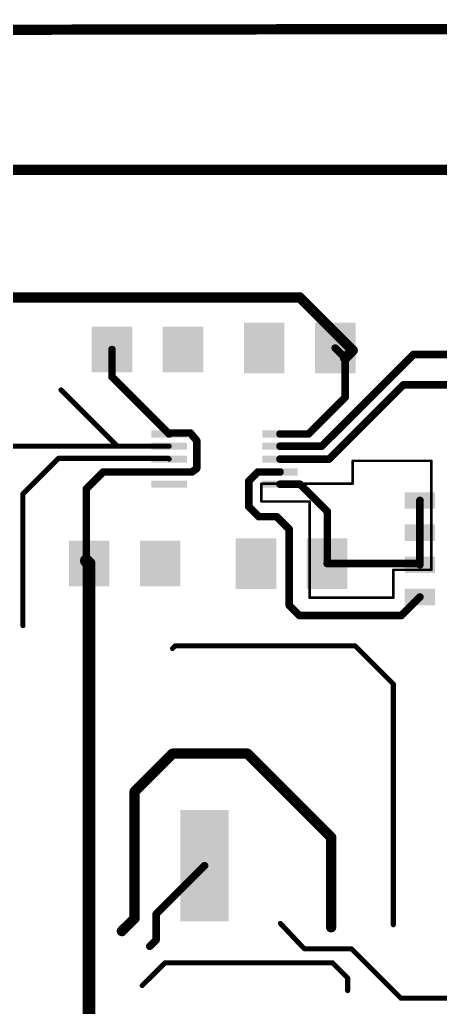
# Model space of a CAD drawing. Extents: x -94 to 81, y -32 to 34.
# Drawn here: x -36.73 to -20.15, y -4.96 to 34 of the extents above; entities that cross this region are included whole.
import ezdxf

# ---------------------------------------------------------------- set-up
doc = ezdxf.new("R2010")
doc.units = 0
for name, color, linetype in [('1', 12, 'CONTINUOUS'), ('113', 12, 'CONTINUOUS'), ('20', 53, 'CONTINUOUS')]:
    doc.layers.add(name, color=color, linetype=linetype)

# ---------------------------------------------------------------- blocks, each defined once
blk = doc.blocks.new('RECT')
blk.add_solid([(-0.5, -0.5), (0.5, -0.5), (-0.5, 0.5), (0.5, 0.5)])

msp = doc.modelspace()

# ---------------------------------------------------------------- linework, layer by layer
at = {"layer": '1'}
for points, const_width in [([(80.45, 33.8), (-73.15, 33.55)], 0.4064), ([(-51.35, 23.05), (-25.69, 23.05)], 0.4064), ([(-25.69, 23.05), (-23.6, 20.96)], 0.4064), ([(-33.09, 20.99), (-33.09, 19.9162)], 0.3), ([(-23.9, 20.66), (-24.29, 21.05)], 0.3), ([(-23.6, 20.96), (-23.9, 20.66)], 0.4064), ([(-24.822, 17.178), (-21.2, 20.8)], 0.3), ([(-23.9, 19.1), (-23.9, 20.66)], 0.3), ([(-21.2, 20.8), (-18.37, 20.8)], 0.3), ([(-33.09, 19.9162), (-30.8344, 17.6606)], 0.3), ([(-32.878, 17.178), (-35.1, 19.4)], 0.2), ([(-24.53, 16.67), (-21.6, 19.6)], 0.3), ([(-21.6, 19.6), (-15.68, 19.6)], 0.3), ([(-25.3394, 17.6606), (-23.9, 19.1)], 0.3), ([(-30.7738, 17.7), (-30.8344, 17.6606)], 0.3), ([(-30, 17.7), (-30.7738, 17.7)], 0.3), ([(-29.75, 17.4), (-30, 17.7)], 0.3), ([(-29.75, 16.3), (-29.75, 17.4)], 0.3), ([(-26.4656, 17.6606), (-25.3394, 17.6606)], 0.3), ([(-30.8344, 17.178), (-37.522, 17.178)], 0.2), ([(-30.8344, 17.178), (-32.878, 17.178)], 0.2), ([(-26.4656, 17.178), (-24.822, 17.178)], 0.3), ([(-36.6, 15.3), (-35.2, 16.7)], 0.2), ([(-35.2, 16.7), (-30.8644, 16.7)], 0.2), ([(-30.8644, 16.7), (-30.8344, 16.67)], 0.2), ([(-26.4656, 16.67), (-24.53, 16.67)], 0.3), ([(-29.938, 16.162), (-29.75, 16.3)], 0.3), ([(-20.5, 16.6), (-23.6, 16.6)], 0.1), ([(-23.6, 16.6), (-23.6, 15.7)], 0.1), ([(-20.5, 12.3), (-20.5, 16.6)], 0.1), ([(-33.438, 16.162), (-34.1, 15.5)], 0.3), ([(-30.8344, 16.162), (-33.438, 16.162)], 0.3), ([(-30.8344, 16.162), (-29.938, 16.162)], 0.3), ([(-27.338, 16.162), (-27.7, 15.8)], 0.3), ([(-26.4656, 16.162), (-27.338, 16.162)], 0.3), ([(-34.1, 15.5), (-34.1, 12.66)], 0.3), ([(-27.7, 15.8), (-27.7, 14.8)], 0.3), ([(-23.6, 15.7), (-27.2, 15.7)], 0.1), ([(-27.2, 15.7), (-27.2, 15)], 0.1), ([(-26.4656, 15.6794), (-25.6794, 15.6794)], 0.3), ([(-25.6794, 15.6794), (-24.6, 14.6)], 0.3), ([(-36.6, 10.1), (-36.6, 15.3)], 0.2), ([(-27.7, 14.8), (-27.3, 14.4)], 0.3), ([(-27.2, 15), (-25.3, 15)], 0.1), ([(-25.3, 15), (-25.3, 11.2)], 0.1), ([(-20.95, 13.77), (-20.95, 15.04)], 0.3), ([(-27.3, 14.4), (-26.6, 14.4)], 0.3), ([(-26.6, 14.4), (-26.1, 13.9)], 0.3), ([(-24.6, 14.6), (-24.6, 12.56)], 0.3), ([(-26.1, 13.9), (-26.1, 10.9)], 0.3), ([(-20.95, 12.5), (-20.95, 13.77)], 0.3), ([(-34.1, 12.66), (-33.99, 12.55)], 0.5), ([(-33.99, 12.55), (-33.99, -5.46)], 0.5), ([(-24.6, 12.56), (-24.61, 12.55)], 0.3), ([(-24.61, 12.55), (-21, 12.55)], 0.3), ([(-21, 12.55), (-20.95, 12.5)], 0.3), ([(-22, 11.2), (-22, 12.3)], 0.1), ([(-22, 12.3), (-20.5, 12.3)], 0.1), ([(-21.68, 10.5), (-20.95, 11.23)], 0.3), ([(-26.1, 10.9), (-25.7, 10.5)], 0.3), ([(-25.3, 11.2), (-22, 11.2)], 0.1), ([(-25.7, 10.5), (-21.68, 10.5)], 0.3), ([(-30.6, 9.3), (-30.7, 9.2)], 0.2), ([(-23.5, 9.3), (-30.6, 9.3)], 0.2), ([(-22, 7.8), (-23.5, 9.3)], 0.2), ([(-22, -1.7), (-22, 7.8)], 0.2), ([(-30.7, 5.05), (-32.2, 3.55)], 0.4064), ([(-27.75, 5.05), (-30.7, 5.05)], 0.4064), ([(-24.45, 1.75), (-27.75, 5.05)], 0.4064), ([(-32.2, 3.55), (-32.2, -1.45)], 0.4064), ([(-24.45, -1.8), (-24.45, 1.75)], 0.4064), ([(-29.44, 0.63), (-31.35, -1.28)], 0.3), ([(-31.35, -1.28), (-31.35, -2.3)], 0.3), ([(-32.2, -1.45), (-32.7, -1.95)], 0.4064), ([(-26.45, -1.65), (-25.65, -2.5)], 0.2), ([(-31.35, -2.3), (-31.6, -2.55)], 0.3), ([(-25.65, -2.5), (-25.5, -2.65)], 0.2), ([(-25.5, -2.65), (-23.65, -2.65)], 0.2), ([(-21.7, -4.6), (-23.65, -2.65)], 0.2), ([(-31, -3.2), (-31.9, -4.1)], 0.2), ([(-24.4, -3.2), (-31, -3.2)], 0.2), ([(-23.8, -3.8), (-24.4, -3.2)], 0.2), ([(-23.8, -4.3), (-23.8, -3.8)], 0.2), ([(-16.75, -4.6), (-21.7, -4.6)], 0.2)]:
    msp.add_lwpolyline(points, dxfattribs=dict(at, const_width=const_width))
for points, const_width in [([(-25.6182, 23.1218, 1), (-25.7618, 22.9782)], 0.2032), ([(-25.69, 22.9484, 1), (-25.69, 23.1516)], 0.2032), ([(-33.015, 20.99, 1), (-33.165, 20.99)], 0.15), ([(-24.237, 21.103, 1), (-24.343, 20.997)], 0.15), ([(-23.5282, 20.8882, 1), (-23.6718, 21.0318)], 0.2032), ([(-23.6718, 20.8882, 1), (-23.5282, 21.0318)], 0.2032), ([(-23.9718, 20.7318, 1), (-23.8282, 20.5882)], 0.2032), ([(-23.825, 20.66, 1), (-23.975, 20.66)], 0.15), ([(-23.953, 20.607, 1), (-23.847, 20.713)], 0.15), ([(-21.2, 20.875, 1), (-21.2, 20.725)], 0.15), ([(-21.147, 20.747, 1), (-21.253, 20.853)], 0.15), ([(-33.037, 19.9692, 1), (-33.143, 19.8632)], 0.15), ([(-33.165, 19.9162, 1), (-33.015, 19.9162)], 0.15), ([(-35.0646, 19.4354, 1), (-35.1354, 19.3646)], 0.1), ([(-21.6, 19.675, 1), (-21.6, 19.525)], 0.15), ([(-21.547, 19.547, 1), (-21.653, 19.653)], 0.15), ([(-23.975, 19.1, 1), (-23.825, 19.1)], 0.15), ([(-23.847, 19.047, 1), (-23.953, 19.153)], 0.15), ([(-30.8753, 17.7235, 1), (-30.7935, 17.5977)], 0.15), ([(-30.8874, 17.6076, 1), (-30.7814, 17.7136)], 0.15), ([(-30.7738, 17.775, 1), (-30.7738, 17.625)], 0.15), ([(-30.7329, 17.6371, 1), (-30.8147, 17.7629)], 0.15), ([(-29.9424, 17.748, 1), (-30.0576, 17.652)], 0.15), ([(-30, 17.625, 1), (-30, 17.775)], 0.15), ([(-29.675, 17.4, 1), (-29.825, 17.4)], 0.15), ([(-26.4656, 17.7356, 1), (-26.4656, 17.5856)], 0.15), ([(-25.3924, 17.7136, 1), (-25.2864, 17.6076)], 0.15), ([(-25.3394, 17.5856, 1), (-25.3394, 17.7356)], 0.15), ([(-32.878, 17.228, 1), (-32.878, 17.128)], 0.1), ([(-32.9134, 17.1426, 1), (-32.8426, 17.2134)], 0.1), ([(-30.8344, 17.128, 1), (-30.8344, 17.228)], 0.1), ([(-30.8344, 17.128, 1), (-30.8344, 17.228)], 0.1), ([(-29.8076, 17.352, 1), (-29.6924, 17.448)], 0.15), ([(-26.4656, 17.253, 1), (-26.4656, 17.103)], 0.15), ([(-24.875, 17.231, 1), (-24.769, 17.125)], 0.15), ([(-24.822, 17.103, 1), (-24.822, 17.253)], 0.15), ([(-35.2, 16.75, 1), (-35.2, 16.65)], 0.1), ([(-35.1646, 16.6646, 1), (-35.2354, 16.7354)], 0.1), ([(-30.829, 16.7354, 1), (-30.8998, 16.6646)], 0.1), ([(-30.8698, 16.6346, 1), (-30.799, 16.7054)], 0.1), ([(-30.8644, 16.65, 1), (-30.8644, 16.75)], 0.1), ([(-26.4656, 16.745, 1), (-26.4656, 16.595)], 0.15), ([(-24.583, 16.723, 1), (-24.477, 16.617)], 0.15), ([(-24.53, 16.595, 1), (-24.53, 16.745)], 0.15), ([(-29.825, 16.3, 1), (-29.675, 16.3)], 0.15), ([(-29.7056, 16.2395, 1), (-29.7944, 16.3605)], 0.15), ([(-23.6, 16.625, 1), (-23.6, 16.575)], 0.05), ([(-23.575, 16.6, 1), (-23.625, 16.6)], 0.05), ([(-20.475, 16.6, 1), (-20.525, 16.6)], 0.05), ([(-20.5, 16.575, 1), (-20.5, 16.625)], 0.05), ([(-33.438, 16.237, 1), (-33.438, 16.087)], 0.15), ([(-33.385, 16.109, 1), (-33.491, 16.215)], 0.15), ([(-30.8344, 16.237, 1), (-30.8344, 16.087)], 0.15), ([(-30.8344, 16.087, 1), (-30.8344, 16.237)], 0.15), ([(-29.9824, 16.2225, 1), (-29.8936, 16.1015)], 0.15), ([(-29.938, 16.087, 1), (-29.938, 16.237)], 0.15), ([(-27.338, 16.237, 1), (-27.338, 16.087)], 0.15), ([(-27.285, 16.109, 1), (-27.391, 16.215)], 0.15), ([(-26.4656, 16.087, 1), (-26.4656, 16.237)], 0.15), ([(-34.025, 15.5, 1), (-34.175, 15.5)], 0.15), ([(-34.153, 15.553, 1), (-34.047, 15.447)], 0.15), ([(-27.625, 15.8, 1), (-27.775, 15.8)], 0.15), ([(-27.753, 15.853, 1), (-27.647, 15.747)], 0.15), ([(-27.2, 15.725, 1), (-27.2, 15.675)], 0.05), ([(-27.175, 15.7, 1), (-27.225, 15.7)], 0.05), ([(-26.4656, 15.7544, 1), (-26.4656, 15.6044)], 0.15), ([(-25.6264, 15.7324, 1), (-25.7324, 15.6264)], 0.15), ([(-25.6794, 15.6044, 1), (-25.6794, 15.7544)], 0.15), ([(-23.625, 15.7, 1), (-23.575, 15.7)], 0.05), ([(-23.6, 15.675, 1), (-23.6, 15.725)], 0.05), ([(-36.6354, 15.3354, 1), (-36.5646, 15.2646)], 0.1), ([(-36.55, 15.3, 1), (-36.65, 15.3)], 0.1), ([(-27.647, 14.853, 1), (-27.753, 14.747)], 0.15), ([(-27.775, 14.8, 1), (-27.625, 14.8)], 0.15), ([(-27.2, 15.025, 1), (-27.2, 14.975)], 0.05), ([(-27.225, 15, 1), (-27.175, 15)], 0.05), ([(-25.275, 15, 1), (-25.325, 15)], 0.05), ([(-25.3, 14.975, 1), (-25.3, 15.025)], 0.05), ([(-20.875, 15.04, 1), (-21.025, 15.04)], 0.15), ([(-27.3, 14.475, 1), (-27.3, 14.325)], 0.15), ([(-27.353, 14.347, 1), (-27.247, 14.453)], 0.15), ([(-26.547, 14.453, 1), (-26.653, 14.347)], 0.15), ([(-26.6, 14.325, 1), (-26.6, 14.475)], 0.15), ([(-24.525, 14.6, 1), (-24.675, 14.6)], 0.15), ([(-24.653, 14.547, 1), (-24.547, 14.653)], 0.15), ([(-26.025, 13.9, 1), (-26.175, 13.9)], 0.15), ([(-26.153, 13.847, 1), (-26.047, 13.953)], 0.15), ([(-20.875, 13.77, 1), (-21.025, 13.77)], 0.15), ([(-21.025, 13.77, 1), (-20.875, 13.77)], 0.15), ([(-34.0116, 12.7484, 1), (-34.1884, 12.5716)], 0.25), ([(-34.175, 12.66, 1), (-34.025, 12.66)], 0.15), ([(-33.865, 12.55, 1), (-34.115, 12.55)], 0.25), ([(-34.0784, 12.4616, 1), (-33.9016, 12.6384)], 0.25), ([(-24.61, 12.625, 1), (-24.61, 12.475)], 0.15), ([(-24.663, 12.603, 1), (-24.557, 12.497)], 0.15), ([(-24.675, 12.56, 1), (-24.525, 12.56)], 0.15), ([(-24.547, 12.507, 1), (-24.653, 12.613)], 0.15), ([(-20.947, 12.603, 1), (-21.053, 12.497)], 0.15), ([(-21.025, 12.5, 1), (-20.875, 12.5)], 0.15), ([(-21.003, 12.447, 1), (-20.897, 12.553)], 0.15), ([(-21, 12.475, 1), (-21, 12.625)], 0.15), ([(-21.975, 12.3, 1), (-22.025, 12.3)], 0.05), ([(-22, 12.325, 1), (-22, 12.275)], 0.05), ([(-20.525, 12.3, 1), (-20.475, 12.3)], 0.05), ([(-20.5, 12.275, 1), (-20.5, 12.325)], 0.05), ([(-20.897, 11.177, 1), (-21.003, 11.283)], 0.15), ([(-26.047, 10.953, 1), (-26.153, 10.847)], 0.15), ([(-26.175, 10.9, 1), (-26.025, 10.9)], 0.15), ([(-25.3, 11.225, 1), (-25.3, 11.175)], 0.05), ([(-25.325, 11.2, 1), (-25.275, 11.2)], 0.05), ([(-22.025, 11.2, 1), (-21.975, 11.2)], 0.05), ([(-22, 11.175, 1), (-22, 11.225)], 0.05), ([(-25.7, 10.575, 1), (-25.7, 10.425)], 0.15), ([(-25.753, 10.447, 1), (-25.647, 10.553)], 0.15), ([(-21.733, 10.553, 1), (-21.627, 10.447)], 0.15), ([(-21.68, 10.425, 1), (-21.68, 10.575)], 0.15), ([(-36.65, 10.1, 1), (-36.55, 10.1)], 0.1), ([(-30.6, 9.35, 1), (-30.6, 9.25)], 0.1), ([(-30.5646, 9.2646, 1), (-30.6354, 9.3354)], 0.1), ([(-23.4646, 9.3354, 1), (-23.5354, 9.2646)], 0.1), ([(-23.5, 9.25, 1), (-23.5, 9.35)], 0.1), ([(-30.7354, 9.2354, 1), (-30.6646, 9.1646)], 0.1), ([(-21.95, 7.8, 1), (-22.05, 7.8)], 0.1), ([(-22.0354, 7.7646, 1), (-21.9646, 7.8354)], 0.1), ([(-30.7, 5.1516, 1), (-30.7, 4.9484)], 0.2032), ([(-30.6282, 4.9782, 1), (-30.7718, 5.1218)], 0.2032), ([(-27.6782, 5.1218, 1), (-27.8218, 4.9782)], 0.2032), ([(-27.75, 4.9484, 1), (-27.75, 5.1516)], 0.2032), ([(-32.0984, 3.55, 1), (-32.3016, 3.55)], 0.2032), ([(-32.2718, 3.6218, 1), (-32.1282, 3.4782)], 0.2032), ([(-24.3484, 1.75, 1), (-24.5516, 1.75)], 0.2032), ([(-24.5218, 1.6782, 1), (-24.3782, 1.8218)], 0.2032), ([(-29.387, 0.577, 1), (-29.493, 0.683)], 0.15), ([(-31.275, -1.28, 1), (-31.425, -1.28)], 0.15), ([(-31.403, -1.227, 1), (-31.297, -1.333)], 0.15), ([(-32.3016, -1.45, 1), (-32.0984, -1.45)], 0.2032), ([(-32.1282, -1.5218, 1), (-32.2718, -1.3782)], 0.2032), ([(-26.4136, -1.6157, 1), (-26.4864, -1.6843)], 0.1), ([(-32.7718, -1.8782, 1), (-32.6282, -2.0218)], 0.2032), ([(-24.5516, -1.8, 1), (-24.3484, -1.8)], 0.2032), ([(-22.05, -1.7, 1), (-21.95, -1.7)], 0.1), ([(-31.425, -2.3, 1), (-31.275, -2.3)], 0.15), ([(-31.297, -2.353, 1), (-31.403, -2.247)], 0.15), ([(-31.653, -2.497, 1), (-31.547, -2.603)], 0.15), ([(-25.6146, -2.4646, 1), (-25.6854, -2.5354)], 0.1), ([(-25.6864, -2.5343, 1), (-25.6136, -2.4657)], 0.1), ([(-25.5, -2.6, 1), (-25.5, -2.7)], 0.1), ([(-25.5354, -2.6854, 1), (-25.4646, -2.6146)], 0.1), ([(-23.6146, -2.6146, 1), (-23.6854, -2.6854)], 0.1), ([(-23.65, -2.7, 1), (-23.65, -2.6)], 0.1), ([(-31, -3.15, 1), (-31, -3.25)], 0.1), ([(-30.9646, -3.2354, 1), (-31.0354, -3.1646)], 0.1), ([(-24.3646, -3.1646, 1), (-24.4354, -3.2354)], 0.1), ([(-24.4, -3.25, 1), (-24.4, -3.15)], 0.1), ([(-23.75, -3.8, 1), (-23.85, -3.8)], 0.1), ([(-23.8354, -3.8354, 1), (-23.7646, -3.7646)], 0.1), ([(-31.9354, -4.0646, 1), (-31.8646, -4.1354)], 0.1), ([(-23.85, -4.3, 1), (-23.75, -4.3)], 0.1), ([(-21.7, -4.55, 1), (-21.7, -4.65)], 0.1), ([(-21.7354, -4.6354, 1), (-21.6646, -4.5646)], 0.1)]:
    msp.add_lwpolyline(points, format="xyb", dxfattribs=dict(at, const_width=const_width))
at = {"layer": '113', "const_width": 0.01}
msp.add_lwpolyline([(69.25, 28.05), (-79.1, 28.1)], dxfattribs=at)
at = {"layer": '20', "const_width": 0.4064}
msp.add_lwpolyline([(69.25, 28.05), (-79.1, 28.1)], dxfattribs=at)

# ---------------------------------------------------------------- block references
at = {"layer": '1'}
for p, xscale, yscale in [((-33.09, 20.99), 1.6, 1.8), ((-30.29, 20.99), 1.6, 1.8), ((-30.8344, 17.6606), 1.397, 0.2794), ((-26.4656, 17.6606), 1.397, 0.2794), ((-30.8344, 17.178), 1.397, 0.2794), ((-26.4656, 17.178), 1.397, 0.2794), ((-30.8344, 16.67), 1.397, 0.2794), ((-26.4656, 16.67), 1.397, 0.2794), ((-30.8344, 16.162), 1.397, 0.2794), ((-26.4656, 16.162), 1.397, 0.2794), ((-30.8344, 15.6794), 1.397, 0.2794), ((-26.4656, 15.6794), 1.397, 0.2794), ((-33.99, 12.55), 1.6, 1.8), ((-31.19, 12.55), 1.6, 1.8), ((-27.41, 12.55), 1.6, 2), ((-24.61, 12.55), 1.6, 2)]:
    msp.add_blockref('RECT', p, dxfattribs=dict(at, xscale=xscale, yscale=yscale))
for p, xscale, yscale, rotation in [((-27.09, 21.05), 1.6, 2, 180), ((-24.29, 21.05), 1.6, 2, 180), ((-20.95, 15.04), 0.65, 1.2, 270), ((-20.95, 13.77), 0.65, 1.2, 270), ((-20.95, 12.5), 0.65, 1.2, 270), ((-20.95, 11.23), 0.65, 1.2, 270), ((-29.44, 0.63), 4.4, 1.9, 270)]:
    msp.add_blockref('RECT', p, dxfattribs=dict(at, xscale=xscale, yscale=yscale, rotation=rotation))

doc.saveas('drawing.dxf')
